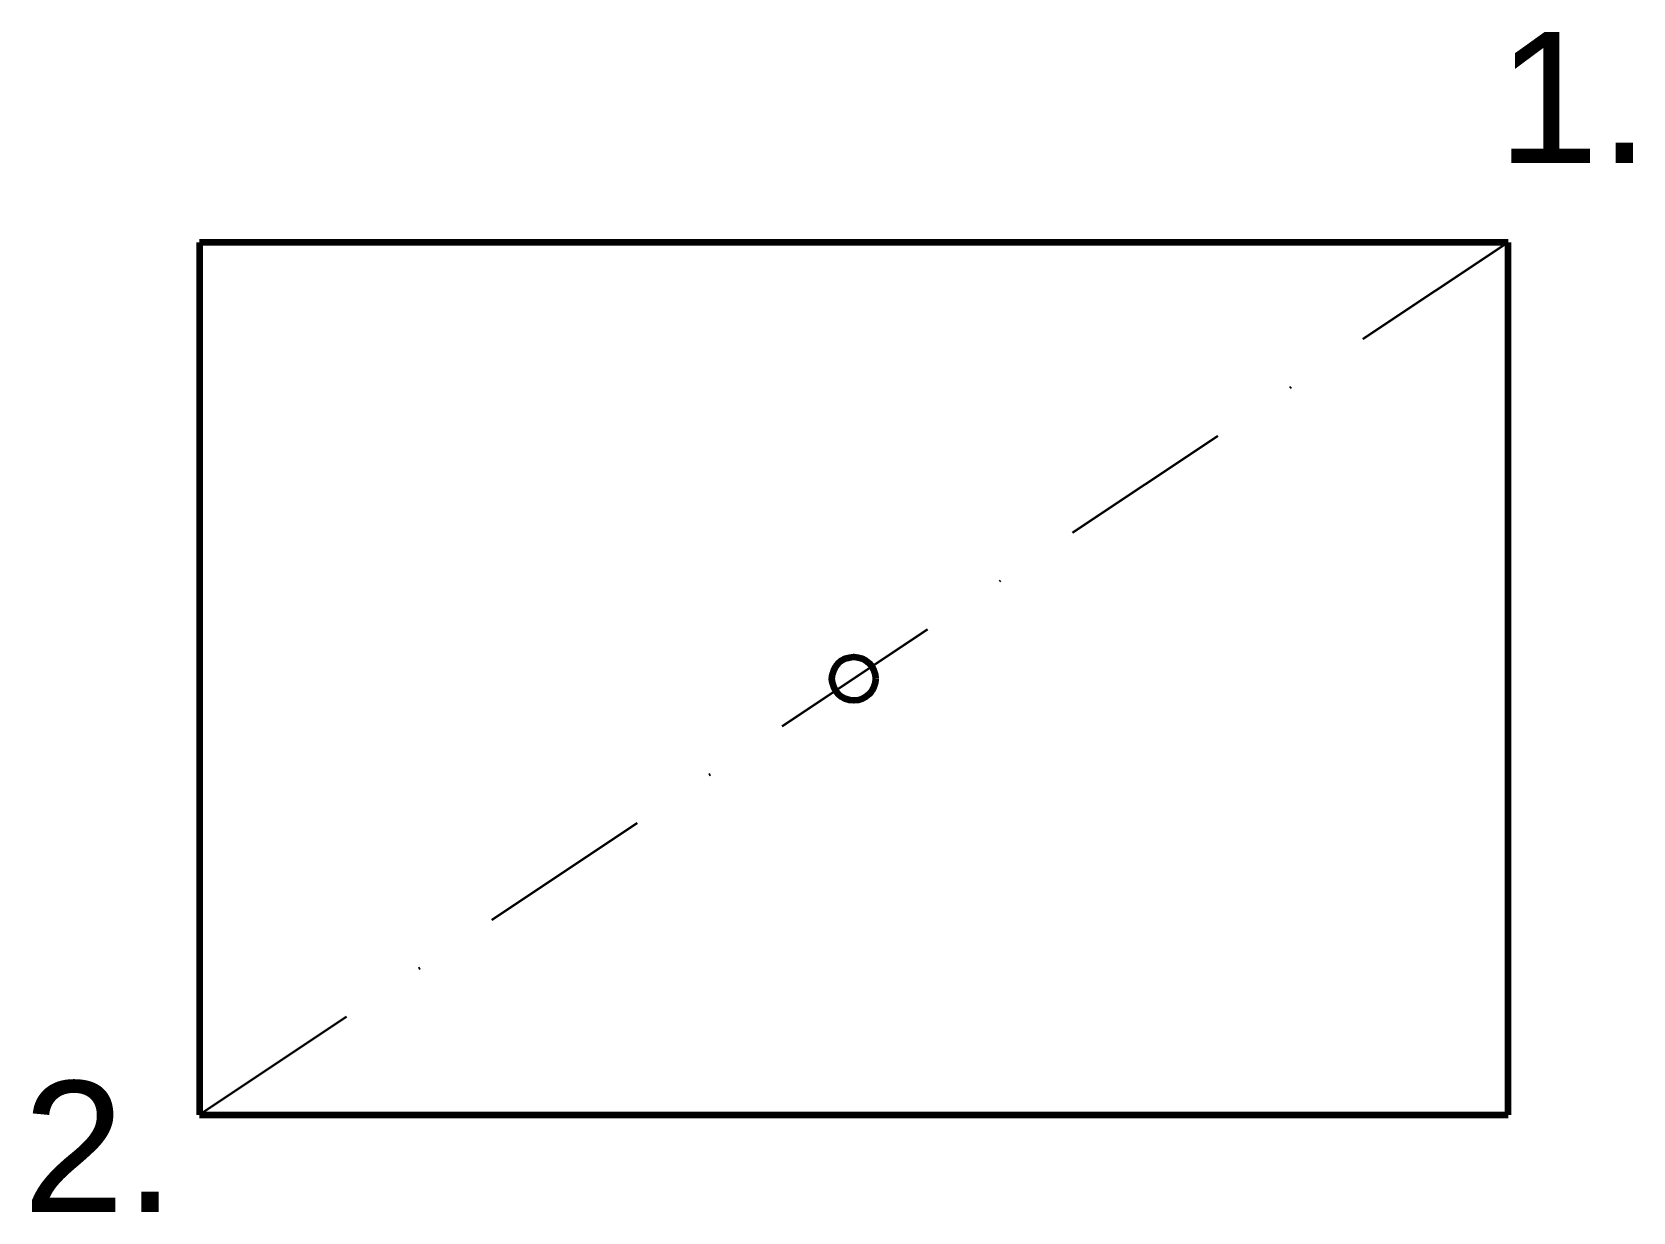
# Model space of a CAD drawing. Extents: x 48 to 159, y 23 to 104.
import ezdxf

# ---------------------------------------------------------------- set-up
doc = ezdxf.new("R2010")
doc.units = 0
doc.linetypes.add('DASHDOT', pattern=[24, 12, -5.95, 0.1, -5.95])
doc.layers.get('0').update_dxf_attribs({"lineweight": 0, "true_color": 0xffffff})
for name, color, linetype, lineweight, true_color in [('auxiliary', 5, 'DASHDOT', 35, 0x0000ff), ('construction', 7, 'Continuous', 100, 0xffffff), ('marker', 1, 'Continuous', 100, 0xff0000)]:
    doc.layers.add(name, color=color, linetype=linetype, lineweight=lineweight, true_color=true_color)
doc.styles.add('textstyle0', font='')
doc.styles.add('textstyle1', font='')
doc.styles.get('textstyle0').set_extended_font_data('Arial')
doc.styles.get('textstyle1').set_extended_font_data('Arial')

msp = doc.modelspace()

# ---------------------------------------------------------------- linework, layer by layer
at = {"layer": 'auxiliary'}
msp.add_line((150, 90), (60, 30), dxfattribs=at)
at = {"layer": 'construction'}
for p, q in [((150, 90), (60, 90)), ((60, 90), (60, 30)), ((150, 30), (150, 90)), ((60, 30), (150, 30))]:
    msp.add_line(p, q, dxfattribs=at)
at = {"layer": 'marker'}
msp.add_circle((105, 60), 1.5, dxfattribs=at)

# ---------------------------------------------------------------- texts
at = {"char_height": 9, "attachment_point": 5}
for s, insert, style in [('1.', (154.49, 99.97), 'textstyle0'), ('2.', (53.1, 27.83), 'textstyle1')]:
    msp.add_mtext(s, dxfattribs=dict(at, insert=insert, style=style))

doc.saveas('drawing.dxf')
